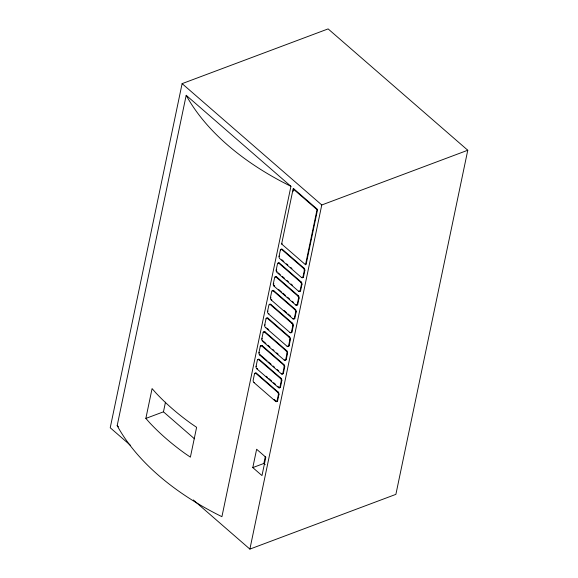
<?xml version="1.0" encoding="UTF-8"?>
<svg xmlns="http://www.w3.org/2000/svg" width="578" height="578" viewBox="0 0 578 578"><rect width="100%" height="100%" fill="white"/><g stroke="black" fill="none" stroke-linecap="round" stroke-linejoin="round"><path stroke-width="0.87" d="M193.341 499.97L249.884 549.1L395.887 494.363L467.775 150.244L328.116 28.9L182.113 83.637L110.225 427.756L130.664 445.508M117.175 425.661L186.188 95.305A244.097 145.194 11.8 0 0 290.936 186.318L221.923 516.674A244.097 145.194 11.8 0 1 117.175 425.661L118.533 426.846M145.851 418.421L152.079 388.597L155.85 392.874A244.097 145.194 11.8 0 0 191.397 423.761L196.614 427.323L190.386 457.147L185.17 453.585A244.097 145.194 11.8 0 1 149.623 422.699L145.851 418.421L163.458 411.832L165.474 402.18M280.496 386.978L279.947 387.188A1.821 1.069 69.4 0 1 278.495 387.621L256.907 368.858A1.821 1.069 69.4 0 1 256.054 366.43L257.369 360.116A1.821 1.069 69.4 0 1 258.821 359.682L259.37 359.473L280.966 378.236A1.821 1.069 69.4 0 1 281.811 380.671L280.496 386.978A1.821 1.069 69.4 0 1 279.203 387.535M258.93 352.667L260.252 346.352L260.801 346.15A1.821 1.069 69.4 0 1 262.246 345.709L283.841 364.472A1.821 1.069 69.4 0 1 284.694 366.907L283.372 373.215L282.823 373.417A1.821 1.069 69.4 0 1 281.37 373.858L259.782 355.094A1.821 1.069 69.4 0 1 258.93 352.667L259.486 352.457M261.805 338.896L263.127 332.588L263.676 332.379A1.821 1.069 69.4 0 1 265.121 331.945L286.717 350.709A1.821 1.069 69.4 0 1 287.569 353.136L286.247 359.451L285.698 359.653A1.821 1.069 69.4 0 1 284.246 360.094L262.658 341.331A1.821 1.069 69.4 0 1 261.805 338.896L262.361 338.694M289.123 345.68L288.574 345.89A1.821 1.069 69.4 0 1 287.121 346.323L265.533 327.567A1.821 1.069 69.4 0 1 264.681 325.132L266.003 318.825L266.552 318.615A1.821 1.069 69.4 0 1 267.997 318.182L289.592 336.945A1.821 1.069 69.4 0 1 290.445 339.373L289.123 345.68A1.821 1.069 69.4 0 1 288.14 346.395M291.998 331.916L291.449 332.126A1.821 1.069 69.4 0 1 289.997 332.56L268.409 313.803A1.821 1.069 69.4 0 1 267.556 311.369L268.878 305.061A1.821 1.069 69.4 0 1 270.323 304.628L270.872 304.418L292.468 323.181A1.821 1.069 69.4 0 1 293.321 325.609L291.998 331.916A1.821 1.069 69.4 0 1 291.016 332.625M294.874 318.153L294.325 318.362A1.821 1.069 69.4 0 1 292.873 318.796L271.284 300.04A1.821 1.069 69.4 0 1 270.432 297.605L271.754 291.298A1.821 1.069 69.4 0 1 273.199 290.857L273.748 290.655L295.344 309.411A1.821 1.069 69.4 0 1 296.196 311.845L294.874 318.153A1.821 1.069 69.4 0 1 293.732 318.796M297.749 304.389L297.2 304.599A1.821 1.069 69.4 0 1 295.748 305.032L274.16 286.269A1.821 1.069 69.4 0 1 273.307 283.841L274.629 277.534A1.821 1.069 69.4 0 1 276.074 277.093L276.631 276.891L298.219 295.647A1.821 1.069 69.4 0 1 299.072 298.082L297.749 304.389A1.821 1.069 69.4 0 1 296.456 304.946M276.183 270.078L277.505 263.763A1.821 1.069 69.4 0 1 278.95 263.33L279.506 263.12L301.095 281.883A1.821 1.069 69.4 0 1 301.947 284.318L300.625 290.626L300.076 290.835A1.821 1.069 69.4 0 1 298.624 291.269L277.035 272.505A1.821 1.069 69.4 0 1 276.183 270.078L276.739 269.868M279.058 256.314L280.381 249.999L280.93 249.797A1.821 1.069 69.4 0 1 282.382 249.356L303.97 268.12A1.821 1.069 69.4 0 1 304.823 270.555L303.501 276.862L302.951 277.064A1.821 1.069 69.4 0 1 301.499 277.505L279.911 258.742A1.821 1.069 69.4 0 1 279.058 256.314L279.615 256.105M281.638 243.981L293.14 188.919L293.689 188.717L317.582 209.467L306.08 264.529L305.524 264.738L281.638 243.981L282.187 243.772M293.14 191.332L293.689 188.717M252.796 467.602L256.632 449.25L265.822 457.234L261.986 475.586L252.796 467.602L263.857 463.455L265.316 456.468M277.072 400.951L278.386 394.644A1.821 1.069 69.4 0 0 277.534 392.209L255.946 373.446A1.821 1.069 69.4 0 0 254.493 373.887L253.178 380.194A1.821 1.069 69.4 0 0 254.031 382.622L275.619 401.385A1.821 1.069 69.4 0 0 277.072 400.951L277.621 400.742L278.936 394.434A1.821 1.069 69.4 0 0 278.09 392L256.495 373.244A1.821 1.069 69.4 0 0 255.05 373.677M279.947 387.188L281.262 380.873A1.821 1.069 69.4 0 0 280.409 378.445L258.821 359.682M282.823 373.417L284.138 367.109A1.821 1.069 69.4 0 0 283.285 364.682L261.697 345.919A1.821 1.069 69.4 0 0 260.252 346.352M285.698 359.653L287.013 353.346A1.821 1.069 69.4 0 0 286.161 350.918L264.572 332.155A1.821 1.069 69.4 0 0 263.127 332.588M288.574 345.89L289.889 339.582A1.821 1.069 69.4 0 0 289.036 337.147L267.448 318.391A1.821 1.069 69.4 0 0 266.003 318.825M291.449 332.126L292.764 325.819A1.821 1.069 69.4 0 0 291.912 323.384L270.323 304.628M294.325 318.362L295.64 312.055A1.821 1.069 69.4 0 0 294.787 309.62L273.199 290.857M297.2 304.599L298.515 298.291A1.821 1.069 69.4 0 0 297.663 295.857L276.074 277.093M300.076 290.835L301.391 284.521A1.821 1.069 69.4 0 0 300.538 282.093L278.95 263.33M302.951 277.064L304.266 270.757A1.821 1.069 69.4 0 0 303.414 268.329L281.826 249.566A1.821 1.069 69.4 0 0 280.381 249.999M305.524 264.738L317.026 209.677L317.582 209.467M249.884 549.1L321.773 204.98L467.775 150.244M281.826 249.566L282.382 249.356M303.414 268.329L303.97 268.12M304.266 270.757L304.823 270.555M273.307 283.841L273.864 283.632M274.16 286.269L274.709 286.067A1.821 1.069 69.4 0 1 274.42 285.756M301.499 277.505L302.056 277.296A1.821 1.069 69.4 0 0 303.501 276.862M300.538 282.093L301.095 281.883M301.391 284.521L301.947 284.318M270.432 297.605L270.988 297.395M271.284 300.04L271.833 299.83A1.821 1.069 69.4 0 1 271.689 299.686M298.624 291.269L299.18 291.059A1.821 1.069 69.4 0 0 300.625 290.626M297.663 295.857L298.219 295.647M298.515 298.291L299.072 298.082M267.556 311.369L268.113 311.159M268.409 313.803L268.958 313.594M295.748 305.032L296.304 304.823M267.448 318.391L267.997 318.182M294.787 309.62L295.344 309.411M295.64 312.055L296.196 311.845M264.681 325.132L265.237 324.93M265.533 327.567L266.082 327.358M292.873 318.796L293.429 318.586M264.572 332.155L265.121 331.945M291.912 323.384L292.468 323.181M292.764 325.819L293.321 325.609M289.997 332.56L290.553 332.357M261.697 345.919L262.246 345.709M289.036 337.147L289.592 336.945M289.889 339.582L290.445 339.373M259.782 355.094L260.331 354.885A1.821 1.069 69.4 0 1 260.042 354.581M287.121 346.323L287.678 346.121M286.161 350.918L286.717 350.709M287.013 353.346L287.569 353.136M256.054 366.43L256.61 366.221M256.907 368.858L257.456 368.656A1.821 1.069 69.4 0 1 257.311 368.511M284.246 360.094L284.802 359.884A1.821 1.069 69.4 0 0 286.247 359.451M255.946 373.446L256.495 373.244M283.285 364.682L283.841 364.472M284.138 367.109L284.694 366.907M254.031 382.622L254.58 382.419M281.37 373.858L281.927 373.648A1.821 1.069 69.4 0 0 283.372 373.215M280.409 378.445L280.966 378.236M281.262 380.873L281.811 380.671M278.495 387.621L279.051 387.412L277.7 386.241M277.534 392.209L278.09 392M278.386 394.644L278.936 394.434M275.619 401.385L276.176 401.175L274.145 399.42M182.113 83.637L321.773 204.98M186.188 95.305L290.936 186.318M293.14 188.919L317.026 209.677M281.811 259.71L283.834 261.466M286.536 263.814L287.88 264.984M290.582 267.332L291.933 268.503M278.264 272.888L280.287 274.644M282.31 276.407L284.333 278.163M287.035 280.511L288.379 281.681M291.081 284.022L292.432 285.2M278.762 289.585L281.457 291.926M282.808 293.097L285.503 295.445M287.533 297.2L289.556 298.963M292.251 301.304L293.602 302.482M283.979 310.379L286.681 312.727M288.032 313.897L290.727 316.245M267.433 328.528L268.784 329.706M263.207 341.121L265.909 343.469M267.932 345.225L269.955 346.988M272.657 349.329L274.001 350.506M276.703 352.847L278.054 354.018M261.01 355.477L267.079 360.751M268.43 361.922L271.125 364.27M273.156 366.026L274.499 367.196M277.202 369.544L278.553 370.715M266.227 376.271L267.578 377.448M268.929 378.619L271.624 380.967M273.654 382.723L275.677 384.478M263.857 463.455L265.172 464.596M163.458 411.832L194.497 438.825M277.165 271.812A1.821 1.069 69.4 0 1 276.949 271.393M278.17 263.221A1.821 1.069 69.4 0 1 279.506 263.12M274.29 285.575A1.821 1.069 69.4 0 1 274.073 285.164M275.229 277.144A1.821 1.069 69.4 0 1 276.631 276.891M272.303 291.088A1.821 1.069 69.4 0 1 273.748 290.655M271.414 299.339A1.821 1.069 69.4 0 1 271.299 299.137M269.427 304.852A1.821 1.069 69.4 0 1 269.63 304.382M269.731 304.266A1.821 1.069 69.4 0 1 270.872 304.418M262.672 340.435A1.821 1.069 69.4 0 1 262.571 340.218M259.797 354.198A1.821 1.069 69.4 0 1 259.695 353.982M257.976 359.733A1.821 1.069 69.4 0 1 259.37 359.473M277.621 400.742A1.821 1.069 69.4 0 1 276.638 401.45"/></g></svg>
